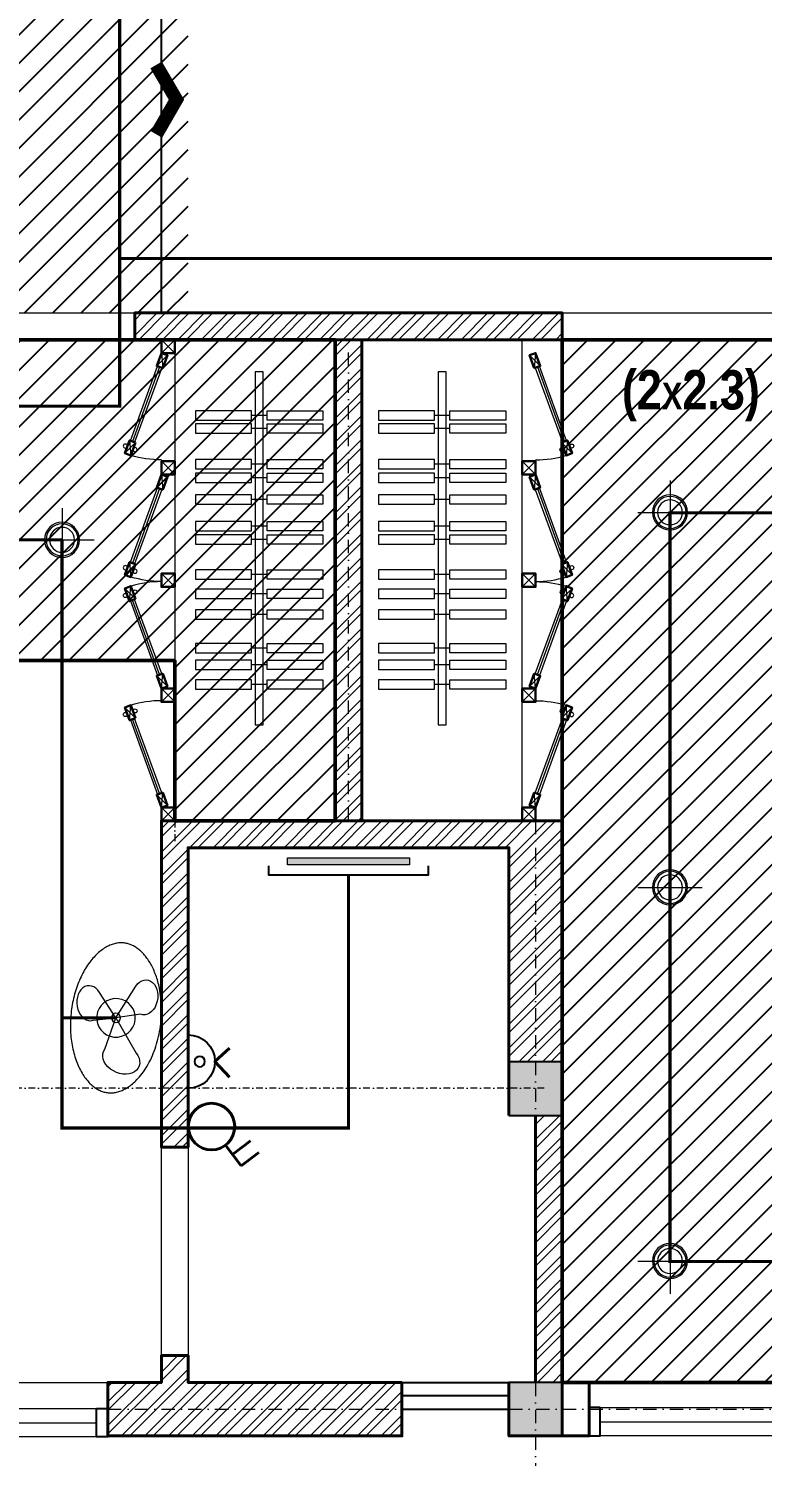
# Model space of a CAD drawing. Header units: millimetres. Extents: x 615730 to 2792744, y 139412 to 597571.
# Drawn here: x 1272645 to 1275391, y 260697 to 266038 of the extents above; entities that cross this region are included whole.
import ezdxf

# ---------------------------------------------------------------- set-up
doc = ezdxf.new("R2010")
doc.units = ezdxf.units.MM
doc.header["$MEASUREMENT"] = 0
for name, pattern in [('DASHDOT', [1, 0.5, -0.25, 0, -0.25]), ('HIDDEN2', [0.1875, 0.125, -0.0625]), ('HIDDENX2', [0.75, 0.5, -0.25])]:
    doc.linetypes.add(name, pattern=pattern)
doc.layers.get('0').update_dxf_attribs({"lineweight": 5})
for name, color, linetype in [('0TEXT', 7, 'Continuous'), ('CUA', 132, 'Continuous'), ('DEN', 7, 'Continuous'), ('HACH', 250, 'Continuous'), ('NET MANH', 252, 'Continuous'), ('VL', 155, 'Continuous')]:
    doc.layers.add(name, color=color, linetype=linetype)
for name, color, linetype, lineweight in [('cucmanh', 251, 'Continuous', 15), ('DIM', 7, 'Continuous', 50), ('HATCH', 42, 'Continuous', 5), ('KITCHEN', 4, 'Continuous', 20), ('Ncua', 121, 'Continuous', 18), ('net dut', 6, 'DASHDOT', 40), ('NET THAY', 146, 'Continuous', 40), ('NETNGOAITUONG', 1, 'Continuous', 40), ('NetNho', 250, 'Continuous', 13), ('TIM TRUC', 149, 'DASHDOT', 9), ('VATDUNG', 33, 'Continuous', 13), ('VLIEU', 250, 'Continuous', 9)]:
    doc.layers.add(name, color=color, linetype=linetype, lineweight=lineweight)
doc.styles.get("Standard").update_dxf_attribs({"font": ''})
doc.styles.get('Standard').set_extended_font_data('VNI-Avo')
pattern_1 = [(45, (600767.42, -28937.12), (-44.194174, 44.194174), []), (45, (600767.42, -28905.87), (-44.194174, 44.194174), [])]
pattern_2 = [(45, (600767.42, 0), (-53.0330086, 53.0330086), [])]

# ---------------------------------------------------------------- blocks, each defined once
blk = doc.blocks.new('A$C2E0F34A2')
at = {"color": 126, "lineweight": 9}
for p, q in [((0, 0), (50, 50)), ((50, 0), (0, 50))]:
    blk.add_line(p, q, dxfattribs=at)
at = {"lineweight": 30}
blk.add_lwpolyline([(50, 50), (0, 50), (0, 0), (50, 0)], close=True, dxfattribs=at)
blk = doc.blocks.new('A$C53DA2F3A')
at = {"color": 126, "lineweight": 9}
for p, q in [((91.3, 50.8), (579.2, 228.9)), ((572.1, 248), (670.5, 239.5)), ((586.4, 208.8), (656.2, 278.7)), ((0, 39.2), (98.5, 30.7)), ((14.3, 0), (84.1, 69.9))]:
    blk.add_line(p, q, dxfattribs=at)
blk.add_lwpolyline([(96.3, 36.7), (584.2, 214.7), (574.2, 242.1), (86.3, 64)], close=True)
at = {"lineweight": 30}
for points in [[(586.4, 208.8), (670.5, 239.5), (656.2, 278.7), (572.1, 248)], [(98.5, 30.7), (14.3, 0), (0, 39.2), (84.1, 69.9)]]:
    blk.add_lwpolyline(points, close=True, dxfattribs=at)
for centre in [(609.3, 275.8), (632.8, 211.6)]:
    blk.add_circle(centre, 13.3)
at = {"color": 126, "lineweight": 9}
blk.add_arc((-9.9, 37), 709.9, 0.1773, 16.57154, dxfattribs=at)
blk = doc.blocks.new('S-3G')
for p, q in [((0, 2.711), (0, 1.74)), ((0, 2.711), (0.838, 2.711)), ((0, 2.175), (0.838, 2.175))]:
    blk.add_line(p, q)
blk.add_circle((0, 0.87), 0.87)
blk = doc.blocks.new('WLH')
at = {"layer": 'DEN'}
blk.add_line((0, -258), (0, 258), dxfattribs=at)
at = {"layer": 'DEN', "color": 1}
blk.add_circle((87, 0), 39, dxfattribs=at)
at = {"layer": 'DEN'}
blk.add_arc((0, 0), 200, 270, 90, dxfattribs=at)
blk = doc.blocks.new('dfdfdf')
at = {"layer": 'NETNGOAITUONG', "ltscale": 100}
blk.add_lwpolyline([(-110278.2, 93063.9), (-110337.1, 93118.7), (-110387.7, 93063.9)], dxfattribs=at)
at = {"layer": 'NETNGOAITUONG', "ltscale": 100, "xscale": 0.5, "yscale": 0.5, "zscale": 0.5, "rotation": 270}
blk.add_blockref('WLH', (-110337.1, 93218.7), dxfattribs=at)
blk = doc.blocks.new('quat tuong')
at = {"layer": 'cucmanh'}
for p, q in [((0, 0), (-218.3, 156.9)), ((40.8, 160), (0, 0)), ((0, 0), (223.6, 109)), ((-215.4, -51.9), (0, 0)), ((-32.2, -149.2), (0, 0)), ((0, 0), (156.4, -127.1))]:
    blk.add_line(p, q, dxfattribs=at)
blk.add_circle((0, 0), 30.2, dxfattribs=at)
for centre, major_axis, ratio, start_param, end_param in [((-268.9, 63.7), (-39.9, 121.7), 0.731911, -0.966324, 3.29916), ((155.3, 177), (116.4, 3.6), 0.731911, -0.966324, 3.29916), ((0, 0), (0, 128), 1, 1.571186, 7.854371)]:
    blk.add_ellipse(centre, major_axis=major_axis, ratio=ratio, start_param=start_param, end_param=end_param, dxfattribs=at)
at = {"layer": 'cucmanh', "extrusion": (0, 0, -1)}
blk.add_ellipse((78.3, -183.7), major_axis=(114.4, -21.6), ratio=0.731911, start_param=-0.966324, end_param=3.29916, dxfattribs=at)
at = {"layer": 'cucmanh'}
blk.add_open_spline([(500, 0), (500, 7.8), (499.4, 15.7), (497.2, 31.5), (495.5, 39.4), (491, 55.4), (488.1, 63.4), (481, 79.7), (476.8, 87.9), (467.1, 104.3), (461.5, 112.5), (449, 128.9), (442, 137.1), (426.6, 153.3), (418.2, 161.3), (400, 177), (390.2, 184.6), (369.3, 199.5), (358.2, 206.7), (334.8, 220.5), (322.4, 227.1), (296.7, 239.6), (283.2, 245.5), (255.4, 256.6), (241, 261.7), (205.7, 272.8), (184.5, 278.4), (140.9, 287.7), (118.5, 291.4), (73.2, 297), (50.2, 298.8), (4, 300.3), (-19.2, 300.1), (-65.3, 297.7), (-88.2, 295.4), (-133.3, 289), (-155.4, 284.9), (-198.5, 274.7), (-219.4, 268.8), (-259.7, 255.1), (-279, 247.5), (-315.5, 230.8), (-332.8, 221.8), (-365, 202.6), (-379.9, 192.4), (-404.9, 173.1), (-415.4, 164), (-434.4, 145.6), (-442.9, 136.2), (-458.2, 117.3), (-464.8, 107.8), (-476.4, 88.9), (-481.2, 79.4), (-489.2, 60.7), (-492.3, 51.5), (-497, 33.1), (-498.5, 24), (-500.1, 5.9), (-500.2, -3.1), (-498.9, -21.2), (-497.5, -30.3), (-493.1, -48.7), (-490.2, -57.9), (-482.6, -76.6), (-477.9, -86), (-466.8, -104.9), (-460.3, -114.4), (-445.4, -133.3), (-437, -142.7), (-418.4, -161.2), (-408.2, -170.3), (-385.8, -188), (-373.7, -196.6), (-347.9, -213.1), (-334.1, -220.9), (-305.1, -235.8), (-289.9, -242.7), (-258, -255.6), (-241.5, -261.5), (-207.3, -272.2), (-189.6, -276.9), (-153.6, -285.2), (-135.1, -288.6), (-97.7, -294.2), (-78.7, -296.3), (-40.4, -299.2), (-21.1, -300), (17.4, -300), (36.7, -299.4), (75, -296.7), (94, -294.7), (131.6, -289.2), (150, -285.9), (186.2, -277.8), (203.9, -273.2), (238.2, -262.6), (254.9, -256.8), (286.9, -244), (302.2, -237.1), (331.4, -222.4), (345.3, -214.6), (371.3, -198.2), (383.5, -189.7), (406.1, -172.1), (416.5, -163), (435.4, -144.5), (443.9, -135.1), (459, -116.2), (465.6, -106.7), (476.9, -87.8), (481.7, -78.4), (489.5, -59.7), (492.6, -50.4), (497.2, -32.1), (498.7, -23), (499.8, -9.3), (500, -4.6), (500, 0)], degree=3, knots=[0, 0, 0, 0, 0.094135, 0.094135, 0.188269, 0.188269, 0.282404, 0.282404, 0.376539, 0.376539, 0.470673, 0.470673, 0.564808, 0.564808, 0.658943, 0.658943, 0.753077, 0.753077, 0.847212, 0.847212, 0.941347, 0.941347, 1.035481, 1.035481, 1.129616, 1.129616, 1.259756, 1.259756, 1.389897, 1.389897, 1.520037, 1.520037, 1.650177, 1.650177, 1.780318, 1.780318, 1.910458, 1.910458, 2.040599, 2.040599, 2.170739, 2.170739, 2.300879, 2.300879, 2.43102, 2.43102, 2.539491, 2.539491, 2.647961, 2.647961, 2.756432, 2.756432, 2.864903, 2.864903, 2.973373, 2.973373, 3.081844, 3.081844, 3.190315, 3.190315, 3.298786, 3.298786, 3.407256, 3.407256, 3.515727, 3.515727, 3.624198, 3.624198, 3.732669, 3.732669, 3.841139, 3.841139, 3.94961, 3.94961, 4.058081, 4.058081, 4.166552, 4.166552, 4.275022, 4.275022, 4.383493, 4.383493, 4.491964, 4.491964, 4.600434, 4.600434, 4.708905, 4.708905, 4.817376, 4.817376, 4.925847, 4.925847, 5.034317, 5.034317, 5.142788, 5.142788, 5.251259, 5.251259, 5.35973, 5.35973, 5.4682, 5.4682, 5.576671, 5.576671, 5.685142, 5.685142, 5.793612, 5.793612, 5.902083, 5.902083, 6.010554, 6.010554, 6.119025, 6.119025, 6.227495, 6.227495, 6.283185, 6.283185, 6.283185, 6.283185], dxfattribs=at)
blk = doc.blocks.new('DEN')
at = {"layer": 'NetNho', "ltscale": 10}
for points in [[(-66944, -95340.7), (-66944, -95099.8)], [(-66823.5, -95220.2), (-67064.4, -95220.2)]]:
    blk.add_lwpolyline(points, dxfattribs=at)
at = {"layer": 'NetNho', "color": 2, "ltscale": 10}
blk.add_circle((-66944, -95221.7), 65.7, dxfattribs=at)
at = {"layer": 'NetNho', "ltscale": 10}
blk.add_circle((-66944, -95221.7), 60, dxfattribs=at)
at = {"layer": 'NetNho', "color": 1, "ltscale": 10}
blk.add_circle((-66944, -95221.7), 46.7, dxfattribs=at)

msp = doc.modelspace()

# ---------------------------------------------------------------- hatches: boundary and pattern name
at = {"layer": 'HACH', "ltscale": 10}
h = msp.add_hatch(dxfattribs=at)
h.set_pattern_fill('ANSI31', color=256, scale=600, style=0)
h.set_pattern_definition([(45, (599203.67, 2341.64), (-53.0330086, 53.0330086), [])])
h.paths.add_polyline_path([(1268242.5, 268274.5), (1272342, 268274.5), (1272342, 265874.5), (1268242.5, 265874.5)], flags=16)
h.paths.add_polyline_path([(1269342.5, 264974.5), (1267342.5, 264974.5), (1267342.5, 269174.5), (1273242, 269174.5), (1273242, 264974.5), (1271662, 264974.5), (1271662, 264674.5), (1269342.5, 264674.5)])
h = msp.add_hatch(dxfattribs=at)
h.set_pattern_fill('ANSI31', color=256, scale=600, style=0)
h.set_pattern_definition(pattern_2)
h.paths.add_polyline_path([(1269342.5, 264574.5), (1269342.5, 263674.5), (1273192.5, 263674.5), (1273192.5, 263074.5), (1273792.5, 263074.5), (1273792.5, 264874.5), (1272142.5, 264874.5), (1272142.5, 264574.5)])
h = msp.add_hatch(dxfattribs=at)
h.set_pattern_fill('ANSI31', color=256, scale=600, style=0)
h.set_pattern_definition(pattern_2)
edge = h.paths.add_edge_path()
edge.add_line((1274642.5, 263074.5), (1274642.5, 264874.5))
edge.add_line((1274642.5, 264874.5), (1275942, 264874.5))
edge.add_line((1275942, 264874.5), (1275942, 264674.4))
edge.add_line((1275942, 264674.4), (1278542.5, 264674.4))
edge.add_line((1278542.5, 264674.4), (1278542.5, 260974.4))
edge.add_line((1278542.5, 260974.4), (1274642.5, 260974.5))
edge.add_line((1274642.5, 260974.5), (1274642.5, 263074.5))
edge.add_line((1275542.5, 263076), (1275542.5, 263774.4))
edge.add_line((1275542.5, 263774.4), (1277642.5, 263774.4))
edge.add_line((1277642.5, 263774.4), (1277642.5, 261875.1))
edge.add_line((1277642.5, 261875.1), (1275542.5, 261876.6))
edge.add_line((1275542.5, 261876.6), (1275542.5, 263074.5))
at = {"layer": 'NET MANH'}
h = msp.add_hatch(color=5, dxfattribs=at)
h.set_gradient(color1=(0, 0, 255), one_color=1, tint=1, name='CYLINDER')
h.paths.add_polyline_path([(1274071.3, 262937), (1273613.7, 262937), (1273613.7, 262910.6), (1274071.3, 262910.6)])
at = {"layer": 'VLIEU', "ltscale": 10}
h = msp.add_hatch(dxfattribs=at)
h.set_pattern_fill('STEEL', color=256, scale=500, style=0)
h.set_pattern_definition(pattern_1)
h.paths.add_polyline_path([(1273892.5, 264874.5), (1273792.5, 264874.5), (1273792.5, 263074.5), (1273892.5, 263074.5)])
h.paths.add_polyline_path([(1274642.5, 264974.5), (1273042.5, 264974.5), (1273042.5, 264874.5), (1274442.5, 264874.5), (1274542.5, 264874.5), (1274642.5, 264874.5)])
h = msp.add_hatch(dxfattribs=at)
h.set_pattern_fill('STEEL', color=256, scale=500, style=0)
h.set_pattern_definition(pattern_1)
h.paths.add_polyline_path([(1273242.5, 262974.5), (1274442.5, 262974.5), (1274442.5, 262825.8, -0.000071), (1274442.5, 262825.8), (1274442.5, 262416.2), (1274442.5, 262173.3), (1274642.5, 262173.3), (1274642.5, 263074.5), (1273142.5, 263074.5), (1273142.5, 261854.5), (1273242.5, 261854.5)])
h.paths.add_polyline_path([(1274642.5, 261973.3), (1274542.4, 261973.3), (1274542.4, 261651.2, -0.071668), (1274543.4, 261644.2, -0.071598), (1274542.4, 261637.1), (1274542.4, 261501.1, -0.070921), (1274543.4, 261494.2, -0.070851), (1274542.4, 261487.2), (1274542.5, 261351.1, -0.070166), (1274543.4, 261344.2, -0.070096), (1274542.5, 261337.2), (1274542.5, 260974.5), (1274642.5, 260974.5), (1274642.5, 260974.5)])
h = msp.add_hatch(dxfattribs=at)
h.set_pattern_fill('STEEL', color=256, scale=500, style=0)
h.set_pattern_definition(pattern_1)
h.paths.add_polyline_path([(1274042.5, 260974.5), (1273242.5, 260974.5), (1273242.5, 261074.5), (1273142.5, 261074.5), (1273142.5, 260974.5), (1272942.5, 260974.5), (1272942.5, 260774.5), (1274042.5, 260774.5)])

# ---------------------------------------------------------------- linework, layer by layer
at = {"layer": 'CUA'}
for points in [[(1272900.2, 260876.2), (1272942.5, 260876.2), (1272942.5, 260770.5), (1272900.2, 260770.5), (1272900.2, 260876.2)], [(1274784.8, 260880.1), (1274742.5, 260880.1), (1274742.5, 260774.5), (1274784.8, 260774.5), (1274784.8, 260880.1)]]:
    msp.add_lwpolyline(points, dxfattribs=at)
at = {"layer": 'DIM', "ltscale": 10}
for points in [[(1269342.5, 264574.5), (1269342.5, 263674.5), (1273192.5, 263674.5), (1273192.5, 263074.5), (1273792.5, 263074.5), (1273792.5, 264874.5), (1272142.5, 264874.5), (1272142.5, 264574.5), (1269342.5, 264574.5)], [(1274642.5, 263074.5), (1274642.5, 264874.5), (1275942, 264874.5), (1275942, 264674.4), (1278542.5, 264674.4), (1278542.5, 260974.4), (1274642.5, 260974.5), (1274642.5, 263074.5)]]:
    msp.add_lwpolyline(points, dxfattribs=at)
at = {"layer": 'HATCH', "color": 9}
msp.add_lwpolyline([(1273123.7, 265642.3, 50, 50, 0), (1273198.7, 265772.2, 50, 50, 0), (1273122.7, 265902.1, 50, 50, 0), (1273198.7, 265772.2, 0, 0, 0), (1273049.2, 265772.2, 0, 0, 0)], format="xyseb", dxfattribs=at)
at = {"layer": 'KITCHEN'}
msp.add_lwpolyline([(1274071.3, 262910.6), (1273613.7, 262910.6), (1273613.7, 262937), (1274071.3, 262937)], close=True, dxfattribs=at)
at = {"layer": 'net dut', "linetype": 'HIDDEN2', "ltscale": 400, "const_width": 12.1}
for points in [[(1282901.1, 264587.3), (1282901.1, 265178.1), (1272986.2, 265178.1), (1272986.2, 268766.8), (1270257.7, 268766.8)], [(1271772.1, 264625.8), (1272986.2, 264625.8), (1272986.2, 265178.1)], [(1278089.5, 262826.2), (1278089.5, 264227), (1275045.6, 264227), (1275045.6, 261426.7), (1278089.5, 261426.7)], [(1269913, 264124.5), (1272770.8, 264125.9)], [(1272770.8, 264124.5), (1272770.8, 262338), (1272972.5, 262338)], [(1273329.8, 261925.9), (1273842.5, 261925.9), (1273842.5, 262873.1)], [(1272770.8, 262338), (1272770.8, 261925.9), (1273329.8, 261925.9)], [(1273842.5, 261925.9), (1273842.5, 261925.9)]]:
    msp.add_lwpolyline(points, dxfattribs=at)
at = {"layer": 'NET MANH'}
msp.add_lwpolyline([(1273543.3, 262906.2), (1273543.3, 262873.1), (1274141.7, 262873.1), (1274141.7, 262906.2)], dxfattribs=at)
for points in [[(1274442.4, 261973.3), (1274642.4, 261973.3), (1274642.4, 262173.3), (1274442.4, 262173.3)], [(1274442.4, 260774.5), (1274642.4, 260774.5), (1274642.4, 260974.5), (1274442.4, 260974.5)]]:
    msp.add_lwpolyline(points, close=True, dxfattribs=at)
for points in [[(1274442.5, 262173.3), (1274642.5, 262173.3), (1274442.5, 261973.3), (1274642.5, 261973.3)], [(1274442.5, 260974.5), (1274642.5, 260974.5), (1274442.5, 260774.5), (1274642.5, 260774.5)]]:
    msp.add_solid(points, dxfattribs=at)
at = {"layer": 'NETNGOAITUONG'}
for p, q in [((1273792.5, 263074.5), (1273792.5, 264874.5)), ((1273892.5, 263074.5), (1273892.5, 264874.5)), ((1274542.4, 261973.3), (1274542.5, 260974.5))]:
    msp.add_line(p, q, dxfattribs=at)
for points in [[(1273042.5, 264874.5), (1274442.5, 264874.5), (1274442.5, 264874.5), (1274542.5, 264874.5), (1274542.5, 264874.5), (1274642.5, 264874.5), (1274642.5, 264974.5), (1273042.5, 264974.5), (1273042.5, 264874.5), (1273042.5, 264874.5)], [(1274642.5, 260974.5), (1274642.5, 260974.5), (1274642.5, 260974.5), (1274642.5, 263074.5), (1273142.5, 263074.5), (1273142.5, 261854.5), (1273242.5, 261854.5), (1273242.5, 262974.5), (1274442.5, 262974.5), (1274442.5, 261973.3)], [(1274042.5, 260974.5), (1273242.5, 260974.5), (1273242.5, 261074.5), (1273142.5, 261074.5), (1273142.5, 260974.5), (1272942.5, 260974.5), (1272942.5, 260774.5)], [(1272942.5, 260774.5), (1274042.5, 260774.5), (1274042.5, 260974.5)], [(1274042.5, 260974.5), (1273242.5, 260974.5)], [(1274442.5, 260976.1), (1274442.5, 260774.5), (1274742.5, 260774.5), (1274742.5, 260974.5), (1274642.5, 260974.5), (1274642.4, 260774.5)], [(1274442.5, 260775.6), (1274442.5, 260775.6)]]:
    msp.add_lwpolyline(points, dxfattribs=at)
at = {"layer": 'TIM TRUC', "ltscale": 100}
for p, q in [((1274442.5, 264874.5), (1264882.5, 264874.5)), ((1273842.5, 263074.5), (1273842.5, 264874.5)), ((1287296.5, 264874.5), (1274542.5, 264874.5)), ((1274542, 263074.5), (1274542.6, 258877.7)), ((1272942.5, 260874.5), (1278642.5, 260874.4))]:
    msp.add_line(p, q, dxfattribs=at)
at = {"layer": 'TIM TRUC', "ltscale": 50}
for p, q in [((1287296.5, 264874.5), (1264882.5, 264874.5)), ((1273192.5, 263074.5), (1273192.5, 262974.5)), ((1274574.2, 262074.5), (1267642.5, 262074.5))]:
    msp.add_line(p, q, dxfattribs=at)
at = {"layer": 'VATDUNG'}
for points in [[(1273493.7, 264754.3), (1273493.7, 263434.1), (1273523.7, 263434.1), (1273523.7, 264754.3)], [(1274178, 264754.3), (1274178, 263434.1), (1274208, 263434.1), (1274208, 264754.3)], [(1273479.6, 264573.9), (1273479.6, 264608.7), (1273270.4, 264608.7), (1273270.4, 264573.9)], [(1273746.9, 264608.7), (1273746.9, 264573.9), (1273537.7, 264573.9), (1273537.7, 264608.7)], [(1274163.9, 264573.9), (1274163.9, 264608.7), (1273954.7, 264608.7), (1273954.7, 264573.9)], [(1274431.2, 264608.7), (1274431.2, 264573.9), (1274222, 264573.9), (1274222, 264608.7)], [(1273479.6, 264524.7), (1273479.6, 264559.6), (1273270.4, 264559.6), (1273270.4, 264524.7)], [(1273746.9, 264559.6), (1273746.9, 264524.7), (1273537.7, 264524.7), (1273537.7, 264559.6)], [(1274163.9, 264524.7), (1274163.9, 264559.6), (1273954.7, 264559.6), (1273954.7, 264524.7)], [(1274431.2, 264559.6), (1274431.2, 264524.7), (1274222, 264524.7), (1274222, 264559.6)], [(1273479.6, 264391.6), (1273479.6, 264426.4), (1273270.4, 264426.4), (1273270.4, 264391.6)], [(1273746.9, 264426.4), (1273746.9, 264391.6), (1273537.7, 264391.6), (1273537.7, 264426.4)], [(1274163.9, 264391.6), (1274163.9, 264426.4), (1273954.7, 264426.4), (1273954.7, 264391.6)], [(1274431.2, 264426.4), (1274431.2, 264391.6), (1274222, 264391.6), (1274222, 264426.4)], [(1273479.6, 264340.2), (1273479.6, 264375.1), (1273270.4, 264375.1), (1273270.4, 264340.2)], [(1273746.9, 264375.1), (1273746.9, 264340.2), (1273537.7, 264340.2), (1273537.7, 264375.1)], [(1274163.9, 264340.2), (1274163.9, 264375.1), (1273954.7, 264375.1), (1273954.7, 264340.2)], [(1274431.2, 264375.1), (1274431.2, 264340.2), (1274222, 264340.2), (1274222, 264375.1)], [(1273479.6, 264259.8), (1273479.6, 264294.6), (1273270.4, 264294.6), (1273270.4, 264259.8)], [(1273746.9, 264294.6), (1273746.9, 264259.8), (1273537.7, 264259.8), (1273537.7, 264294.6)], [(1274163.9, 264259.8), (1274163.9, 264294.6), (1273954.7, 264294.6), (1273954.7, 264259.8)], [(1274431.2, 264294.6), (1274431.2, 264259.8), (1274222, 264259.8), (1274222, 264294.6)], [(1273479.6, 264159.2), (1273479.6, 264194.1), (1273270.4, 264194.1), (1273270.4, 264159.2)], [(1273746.9, 264194.1), (1273746.9, 264159.2), (1273537.7, 264159.2), (1273537.7, 264194.1)], [(1274163.9, 264159.2), (1274163.9, 264194.1), (1273954.7, 264194.1), (1273954.7, 264159.2)], [(1274431.2, 264194.1), (1274431.2, 264159.2), (1274222, 264159.2), (1274222, 264194.1)], [(1273479.6, 264110.1), (1273479.6, 264145), (1273270.4, 264145), (1273270.4, 264110.1)], [(1273746.9, 264145), (1273746.9, 264110.1), (1273537.7, 264110.1), (1273537.7, 264145)], [(1274163.9, 264110.1), (1274163.9, 264145), (1273954.7, 264145), (1273954.7, 264110.1)], [(1274431.2, 264145), (1274431.2, 264110.1), (1274222, 264110.1), (1274222, 264145)], [(1273479.6, 263978.3), (1273479.6, 264013.2), (1273270.4, 264013.2), (1273270.4, 263978.3)], [(1273746.9, 264013.2), (1273746.9, 263978.3), (1273537.7, 263978.3), (1273537.7, 264013.2)], [(1274163.9, 263978.3), (1274163.9, 264013.2), (1273954.7, 264013.2), (1273954.7, 263978.3)], [(1274431.2, 264013.2), (1274431.2, 263978.3), (1274222, 263978.3), (1274222, 264013.2)], [(1273479.6, 263906.8), (1273479.6, 263941.7), (1273270.4, 263941.7), (1273270.4, 263906.8)], [(1273746.9, 263941.7), (1273746.9, 263906.8), (1273537.7, 263906.8), (1273537.7, 263941.7)], [(1274163.9, 263906.8), (1274163.9, 263941.7), (1273954.7, 263941.7), (1273954.7, 263906.8)], [(1274431.2, 263941.7), (1274431.2, 263906.8), (1274222, 263906.8), (1274222, 263941.7)], [(1273479.6, 263828.6), (1273479.6, 263863.5), (1273270.4, 263863.5), (1273270.4, 263828.6)], [(1273746.9, 263863.5), (1273746.9, 263828.6), (1273537.7, 263828.6), (1273537.7, 263863.5)], [(1274163.9, 263828.6), (1274163.9, 263863.5), (1273954.7, 263863.5), (1273954.7, 263828.6)], [(1274431.2, 263863.5), (1274431.2, 263828.6), (1274222, 263828.6), (1274222, 263863.5)], [(1273479.6, 263703.1), (1273479.6, 263737.9), (1273270.4, 263737.9), (1273270.4, 263703.1)], [(1273746.9, 263737.9), (1273746.9, 263703.1), (1273537.7, 263703.1), (1273537.7, 263737.9)], [(1274163.9, 263703.1), (1274163.9, 263737.9), (1273954.7, 263737.9), (1273954.7, 263703.1)], [(1274431.2, 263737.9), (1274431.2, 263703.1), (1274222, 263703.1), (1274222, 263737.9)], [(1273479.6, 263640.5), (1273479.6, 263675.4), (1273270.4, 263675.4), (1273270.4, 263640.5)], [(1273746.9, 263675.4), (1273746.9, 263640.5), (1273537.7, 263640.5), (1273537.7, 263675.4)], [(1274163.9, 263640.5), (1274163.9, 263675.4), (1273954.7, 263675.4), (1273954.7, 263640.5)], [(1274431.2, 263675.4), (1274431.2, 263640.5), (1274222, 263640.5), (1274222, 263675.4)], [(1273479.6, 263566.8), (1273479.6, 263601.7), (1273270.4, 263601.7), (1273270.4, 263566.8)], [(1273746.9, 263601.7), (1273746.9, 263566.8), (1273537.7, 263566.8), (1273537.7, 263601.7)], [(1274163.9, 263566.8), (1274163.9, 263601.7), (1273954.7, 263601.7), (1273954.7, 263566.8)], [(1274431.2, 263601.7), (1274431.2, 263566.8), (1274222, 263566.8), (1274222, 263601.7)]]:
    msp.add_lwpolyline(points, close=True, dxfattribs=at)
for points in [[(1273537.7, 264591.3), (1273479.6, 264591.3)], [(1274222, 264591.3), (1274163.9, 264591.3)], [(1273537.7, 264542.2), (1273479.6, 264542.2)], [(1274222, 264542.2), (1274163.9, 264542.2)], [(1273537.7, 264409), (1273479.6, 264409)], [(1274222, 264409), (1274163.9, 264409)], [(1273537.7, 264357.6), (1273479.6, 264357.6)], [(1274222, 264357.6), (1274163.9, 264357.6)], [(1273537.7, 264277.2), (1273479.6, 264277.2)], [(1274222, 264277.2), (1274163.9, 264277.2)], [(1273537.7, 264176.7), (1273479.6, 264176.7)], [(1274222, 264176.7), (1274163.9, 264176.7)], [(1273537.7, 264127.5), (1273479.6, 264127.5)], [(1274222, 264127.5), (1274163.9, 264127.5)], [(1273537.7, 263995.7), (1273479.6, 263995.7)], [(1274222, 263995.7), (1274163.9, 263995.7)], [(1273537.7, 263924.2), (1273479.6, 263924.2)], [(1274222, 263924.2), (1274163.9, 263924.2)], [(1273537.7, 263846.1), (1273479.6, 263846.1)], [(1274222, 263846.1), (1274163.9, 263846.1)], [(1273537.7, 263720.5), (1273479.6, 263720.5)], [(1274222, 263720.5), (1274163.9, 263720.5)], [(1273537.7, 263658), (1273479.6, 263658)], [(1274222, 263658), (1274163.9, 263658)], [(1273537.7, 263584.2), (1273479.6, 263584.2)], [(1274222, 263584.2), (1274163.9, 263584.2)]]:
    msp.add_lwpolyline(points, dxfattribs=at)
at = {"layer": 'VL', "ltscale": 10}
for p, q in [((1273142, 266274), (1273142, 264974.5)), ((1274042.5, 260974.5), (1274442.5, 260974.5)), ((1274042.5, 260925.4), (1274442.5, 260925.4)), ((1274042.5, 260874.5), (1274442.5, 260874.5))]:
    msp.add_line(p, q, dxfattribs=at)
at = {"layer": 'VLIEU', "ltscale": 10}
for p, q in [((1274491.9, 263074.5), (1274491.9, 264874.5)), ((1273192.5, 264824.5), (1273192.5, 263124.5)), ((1271682.5, 260974.5), (1272942.5, 260974.5)), ((1274742.5, 260974.5), (1276002.5, 260974.5)), ((1271724.8, 260823.4), (1272900.2, 260823.4)), ((1274784.8, 260827.3), (1275960.2, 260827.3))]:
    msp.add_line(p, q, dxfattribs=at)
for points in [[(1272142.5, 264974.5), (1273042.5, 264974.5), (1273042.5, 264874.5), (1272142.5, 264874.5)], [(1274642.5, 264974.5), (1275542.5, 264974.5), (1275542.5, 264874.5), (1274642.5, 264874.5)], [(1273142.5, 261854.5), (1273242.5, 261854.5), (1273242.5, 261074.5), (1273142.5, 261074.5)], [(1271724.8, 260876.2), (1272900.2, 260876.2), (1272900.2, 260770.5), (1271724.8, 260770.5)], [(1274784.8, 260880.1), (1275960.2, 260880.1), (1275960.2, 260774.5), (1274784.8, 260774.5)]]:
    msp.add_lwpolyline(points, close=True, dxfattribs=at)

# ---------------------------------------------------------------- block references
at = {"layer": 'Ncua'}
for p, rotation in [((1273142.5, 264874.5), 270), ((1273142.5, 264419.7), 270), ((1273142.5, 263999.5), 270), ((1273142.5, 263999.5), 270), ((1274542.5, 263519.7), 90), ((1274542.5, 263519.7), 90), ((1274542.5, 263074.5), 90)]:
    msp.add_blockref('A$C2E0F34A2', p, dxfattribs=dict(at, rotation=rotation))
at = {"layer": 'Ncua', "yscale": 0.5711160327773541}
for p, xscale, zscale, rotation in [((1273164.9, 264824.5), -0.5711160327773541, 0.57111603279025, 90), ((1274520.1, 264824.5), 0.5711160327773541, 0.5711160327773541, 270), ((1273164.9, 264369.7), -0.5711160327773541, 0.57111603279025, 90), ((1274520.1, 264369.7), 0.5711160327773541, 0.5711160327773541, 270), ((1273164.9, 263569.7), 0.5711160327773541, 0.5711160327773541, 90), ((1274520.1, 263569.7), -0.5711160327773541, 0.57111603279025, 270), ((1273164.9, 263124.5), 0.5711160327773541, 0.5711160327773541, 90), ((1274520.1, 263124.5), -0.5711160327773541, 0.57111603279025, 270)]:
    msp.add_blockref('A$C53DA2F3A', p, dxfattribs=dict(at, xscale=xscale, zscale=zscale, rotation=rotation))
at = {"layer": 'Ncua', "xscale": -1}
for p, rotation in [((1274542.5, 264419.7), 90), ((1274542.5, 263999.5), 90), ((1273142.5, 263519.7), 270), ((1273142.5, 263519.7), 270), ((1273142.5, 263074.5), 270), ((1273142.5, 263074.5), 270)]:
    msp.add_blockref('A$C2E0F34A2', p, dxfattribs=dict(at, rotation=rotation))
at = {"layer": 'net dut', "xscale": -1, "rotation": 89.99970548811272}
msp.add_blockref('dfdfdf', (1366460.7, 151836.8), dxfattribs=at)
at = {"layer": 'NET THAY', "xscale": -0.5631999999660607, "yscale": 0.5631999999750406, "zscale": 0.5632000000000001, "rotation": 263.969950213148}
msp.add_blockref('quat tuong', (1272972.5, 262338), dxfattribs=at)
at = {"layer": 'NETNGOAITUONG', "linetype": 'HIDDENX2', "ltscale": 100, "xscale": -100.000000000058, "yscale": 100, "zscale": 100, "rotation": 216.9562103509171}
msp.add_blockref('S-3G', (1273277.5, 262000.8), dxfattribs=at)
at = {"layer": 'NetNho', "xscale": -1, "rotation": 180}
for p in [(1341989.6, 169006.8), (1339714.8, 168904.2), (1341989.6, 167604.5), (1341989.6, 166206.5)]:
    msp.add_blockref('DEN', p, dxfattribs=at)

# ---------------------------------------------------------------- texts
at = {"layer": '0TEXT', "insert": (1275381.8, 264760.7), "char_height": 147, "width": 14211.4, "attachment_point": 3}
msp.add_mtext('{\\fVNI-Helve-Condense|b1|i0|c0|p2;(2\\H0.6803x;X\\H1.47x;2.3)}', dxfattribs=at)

doc.saveas('drawing.dxf')
